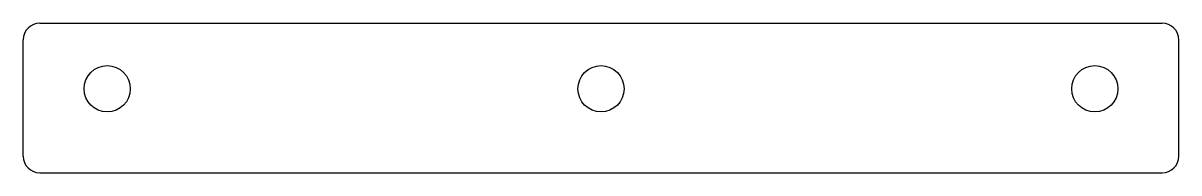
# Model space of a CAD drawing. Header units: millimetres. Extents: x 0 to 138, y 0 to 18.
import ezdxf

# ---------------------------------------------------------------- set-up
doc = ezdxf.new("R2010")
doc.units = ezdxf.units.MM

msp = doc.modelspace()

# ---------------------------------------------------------------- linework, layer by layer
for p, q in [((2, 17.8), (135.5, 17.8)), ((0, 2), (0, 15.8)), ((137.5, 2), (137.5, 15.8)), ((2, 0), (135.5, 0))]:
    msp.add_line(p, q)
for centre in [(10, 10), (68.75, 10), (127.5, 10)]:
    msp.add_circle(centre, 2.75)
for centre, start, end in [((2, 15.8), 90, 180), ((135.5, 15.8), 0, 90), ((2, 2), 180, 270), ((135.5, 2), -90, 0)]:
    msp.add_arc(centre, 2, start, end)

doc.saveas('drawing.dxf')
